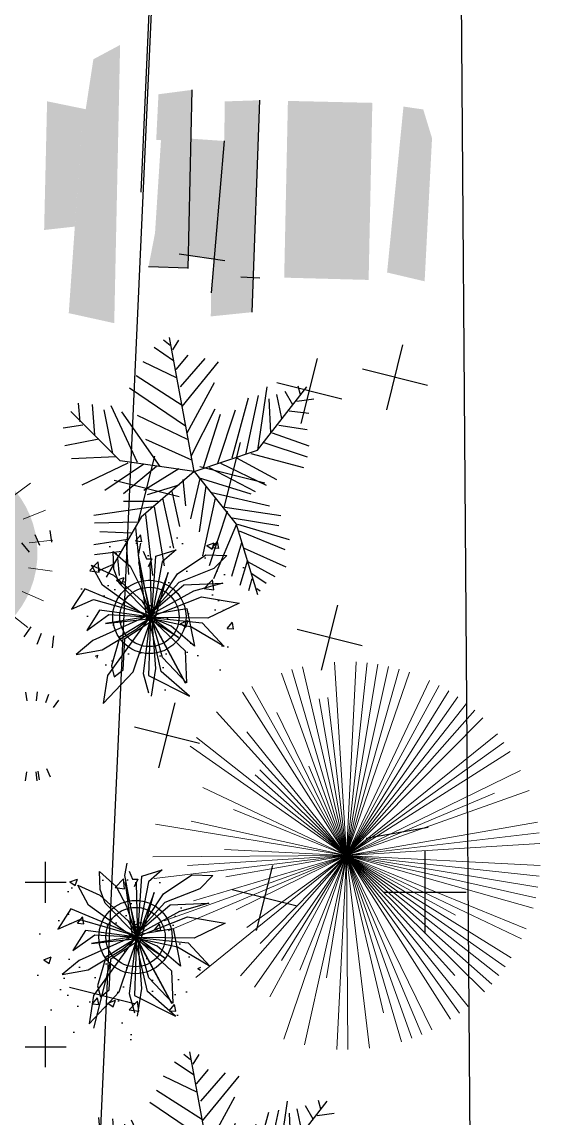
# Model space of a CAD drawing. Header units: millimetres. Extents: x 1933 to 24107, y 1228 to 18074.
# Drawn here: x 13744 to 14971, y 3024 to 5617 of the extents above; entities that cross this region are included whole.
import ezdxf

# ---------------------------------------------------------------- set-up
doc = ezdxf.new("R2010")
doc.units = ezdxf.units.MM
doc.layers.add('marc det', color=74, linetype='Continuous', lineweight=18)
doc.layers.add('net', color=7, linetype='Continuous')
doc.styles.add('ATTR', font='romans.shx', dxfattribs={"width": 0.8, "height": 0.470416})

# ---------------------------------------------------------------- blocks, each defined once
blk = doc.blocks.new('Tree Clump 1')
for p, q in [((42.83, 98.624), (42.83, 91.424)), ((28.462, 87.511), (24.83, 93.801)), ((35.416, 90.295), (33.513, 97.397)), ((50.244, 90.295), (52.148, 97.397)), ((57.198, 87.511), (60.83, 93.801)), ((22.519, 82.936), (17.374, 88.08)), ((63.142, 82.936), (68.286, 88.08)), ((17.938, 76.995), (11.653, 80.624)), ((67.722, 76.995), (74.007, 80.624)), ((14.976, 70.088), (8.057, 71.942)), ((70.684, 70.088), (77.603, 71.942)), ((6.83, 62.624), (14.03, 62.624)), ((78.83, 62.624), (71.63, 62.624)), ((0.83, 59.624), (0.83, 47.624)), ((-11.528, 45.743), (-14.699, 57.58)), ((13.188, 45.743), (16.359, 57.58)), ((70.684, 55.161), (77.603, 53.307)), ((-23.117, 41.102), (-29.17, 51.586)), ((24.777, 41.102), (30.83, 51.586)), ((-99.056, 36.519), (-101.593, 45.989)), ((-89.17, 47.624), (-89.17, 38.024)), ((-79.284, 36.519), (-76.746, 45.989)), ((67.722, 48.253), (74.007, 44.624)), ((-108.328, 32.806), (-113.17, 41.193)), ((-70.012, 32.806), (-65.17, 41.193)), ((-33.023, 33.477), (-41.596, 42.051)), ((34.683, 33.477), (43.256, 42.051)), ((63.142, 42.313), (68.286, 37.168)), ((57.198, 37.738), (60.83, 31.447)), ((-116.252, 26.706), (-123.111, 33.565)), ((-62.088, 26.706), (-55.229, 33.565)), ((-40.656, 23.576), (-51.132, 29.624)), ((42.316, 23.576), (52.792, 29.624)), ((-122.359, 18.786), (-130.739, 23.624)), ((-45.593, 12.063), (-57.125, 15.153)), ((47.253, 12.063), (58.785, 15.153)), ((-126.309, 9.575), (-135.534, 12.047)), ((-137.17, -0.376), (-127.57, -0.376)), ((-59.17, -0.376), (-47.17, -0.376)), ((60.83, -0.376), (48.83, -0.376)), ((-126.309, -10.327), (-135.534, -12.799)), ((-45.593, -12.815), (-57.125, -15.905)), ((47.253, -12.815), (58.785, -15.905)), ((-122.359, -19.538), (-130.739, -24.376)), ((-40.656, -24.328), (-51.132, -30.376)), ((42.316, -24.328), (52.792, -30.376)), ((-116.252, -27.458), (-123.111, -34.317)), ((-62.088, -27.458), (-55.229, -34.317)), ((-108.328, -33.558), (-113.17, -41.945)), ((-70.012, -33.558), (-65.17, -41.945)), ((-33.023, -34.229), (-41.596, -42.802)), ((34.683, -34.229), (43.256, -42.802)), ((-99.056, -37.271), (-101.593, -46.74)), ((-89.17, -48.376), (-89.17, -38.776)), ((-79.284, -37.271), (-76.746, -46.74)), ((-23.117, -41.854), (-29.17, -52.337)), ((24.777, -41.854), (30.83, -52.337)), ((-11.528, -46.495), (-14.699, -58.331)), ((0.83, -60.376), (0.83, -48.376)), ((13.188, -46.495), (16.359, -58.331))]:
    blk.add_line(p, q)
for points in [[(42.332, 62.85), (41.874, 61.676), (43.476, 62.263)], [(0, 0), (-0.763, -1.956), (1.907, -0.978)], [(-89.834, -0.075), (-90.444, -1.64), (-88.309, -0.857)]]:
    blk.add_lwpolyline(points, close=True)
at = {"style": 'ATTR', "width": 0.8, "flags": 9}
blk.add_attdef('ESTCODE', (0, 0), '', height=0.000432, dxfattribs=at)
blk = doc.blocks.new('fff')
at = {"color": 93}
for p, q in [((80686.8, 24306.7), (80654.6, 24332.5)), ((80799.9, 23710.9), (80683.3, 24344.1)), ((80698.9, 24286.1), (80727, 24332.5)), ((80702.9, 24234.5), (80610.4, 24296.4)), ((80719, 24152), (80558.1, 24229.3)), ((80715, 24193.2), (80771.3, 24260.3)), ((80735.1, 24110.7), (80851.8, 24244.8)), ((80743.1, 24017.9), (80916.2, 24229.3)), ((80743.1, 24023), (80525.9, 24162.3)), ((80767.3, 23894.1), (80896, 24131.3)), ((81290.4, 24115.9), (81302.4, 24074.6)), ((80759.2, 23925), (80493.7, 24105.5)), ((81044.9, 23790.9), (81105.3, 24069.4)), ((81099.8, 23810.9), (81333.1, 24110.8)), ((81101.3, 23811.5), (81145.5, 24110.7)), ((81189.8, 24074.6), (81213.9, 23961.1)), ((81230, 24090.1), (81266.2, 24028.2)), ((80260.3, 23945.6), (80252.3, 24033.3)), ((80316.6, 24028.2), (80328.7, 23883.7)), ((80405.2, 24023), (80529.9, 23754.8)), ((80980.5, 23775.4), (81057, 24059.1)), ((81153.6, 24054), (81161.6, 23894.1)), ((81286.3, 24043.6), (81366.8, 24054)), ((80450.1, 23760.9), (80216.8, 23994.2)), ((80373, 24002.4), (80413.2, 23796.1)), ((80638.5, 23734.2), (80457.5, 23992.1)), ((80529.9, 23976.6), (80767.3, 23863.1)), ((80787.4, 23785.7), (80900.1, 24007.5)), ((80843.7, 23729), (80924.2, 23981.7)), ((80912.1, 23749.6), (80996.6, 24002.4)), ((81250.1, 23997.2), (81342.7, 23986.9)), ((80272.4, 23930.2), (80179.8, 23914.7)), ((81201.8, 23930.2), (81334.6, 23909.5)), ((80348.8, 23863.1), (80187.9, 23832.2)), ((80570.1, 23863.1), (80787.4, 23765.1)), ((81169.6, 23894.1), (81342.7, 23832.2)), ((80799.9, 23710.9), (81099.8, 23810.9)), ((81129.4, 23847.6), (81334.6, 23780.6)), ((80429.3, 23780.6), (80220.1, 23770.3)), ((80799.9, 23710.9), (80450.1, 23760.9)), ((81000.7, 23775.4), (81189.8, 23672.3)), ((81069.1, 23796.1), (81318.5, 23729)), ((80485.6, 23749.6), (80268.4, 23646.5)), ((80562.1, 23744.5), (80377, 23620.7)), ((80622.4, 23734.2), (80465.5, 23605.2)), ((80799.9, 23710.9), (80550, 23494.4)), ((80727, 23723.8), (80562.1, 23620.7)), ((80799.9, 23710.9), (80999.9, 23461)), ((80871.9, 23729), (81089.2, 23615.5)), ((80924.2, 23749.6), (81141.5, 23646.5)), ((80747.2, 23672.3), (80759.2, 23548.5)), ((80827.6, 23677.4), (80783.4, 23486.6)), ((80819.6, 23682.6), (81069.1, 23605.2)), ((80727, 23646.5), (80578.2, 23600)), ((80694.9, 23615.5), (80731.1, 23450.4)), ((80855.8, 23641.3), (80823.6, 23424.7)), ((80884, 23610.4), (81157.6, 23548.5)), ((80630.5, 23569.1), (80465.5, 23569.1)), ((80650.6, 23584.6), (80702.9, 23347.3)), ((80900.1, 23584.6), (80839.7, 23311.2)), ((80606.3, 23543.3), (80324.7, 23502)), ((80550, 23494.4), (80383.4, 23211.1)), ((80570.1, 23507.2), (80602.3, 23218.3)), ((80610.4, 23543.3), (80658.7, 23264.7)), ((80956.4, 23522.7), (80871.9, 23264.7)), ((80936.3, 23543.3), (81209.9, 23502)), ((80529.9, 23471.1), (80328.7, 23465.9)), ((80521.8, 23445.3), (80546, 23208)), ((81000.7, 23460.8), (80892, 23202.8)), ((80980.5, 23491.7), (81201.8, 23455.6)), ((80999.9, 23461), (81099.8, 23127.8)), ((81004.7, 23460.8), (81250.1, 23388.5)), ((80501.7, 23419.5), (80352.8, 23424.7)), ((81012.7, 23429.8), (81230, 23342.1)), ((80485.6, 23388.5), (80324.7, 23362.8)), ((80477.6, 23367.9), (80489.7, 23223.5)), ((81024.8, 23373.1), (80976.5, 23213.2)), ((81036.9, 23347.3), (81234, 23259.6)), ((80457.5, 23331.8), (80328.7, 23316.3)), ((80437.3, 23300.9), (80445.4, 23218.3)), ((81053, 23290.5), (81016.7, 23171.9)), ((80417.2, 23269.9), (80344.8, 23239)), ((81053, 23285.4), (81181.7, 23213.2)), ((81073.1, 23202.8), (81057, 23146.1)), ((81073.1, 23228.6), (81141.5, 23182.2)), ((81097.2, 23156.4), (81113.3, 23146.1))]:
    blk.add_line(p, q, dxfattribs=at)
at = {"color": 93, "style": 'ATTR', "width": 0.8, "flags": 9}
blk.add_attdef('ESTCODE', (80799.9, 23710.9), '', height=0.00304, dxfattribs=at)

msp = doc.modelspace()

# ---------------------------------------------------------------- hatches: boundary and pattern name
h = msp.add_hatch(color=30)
h.set_gradient(color1=(250, 136, 5), one_color=1, tint=1, name='INVCURVED')
h.paths.add_polyline_path([(14574.1, 5426), (14374.2, 5430.6), (14365.4, 5012.5), (14565.3, 5007.1)])
h.paths.add_polyline_path([(13976.9, 5563), (13913.6, 5529.1), (13895.5, 5410.9), (13889.2, 5412.2), (13855.3, 4928.5), (13963, 4904.8)])
h.paths.add_polyline_path([(13889.2, 5412.2), (13804, 5429.7), (13797, 5125.2), (13869.7, 5133.3)], flags=17)
h = msp.add_hatch(color=30)
h.set_gradient(color1=(250, 136, 5), one_color=1, tint=1, name='INVCURVED')
h.paths.add_polyline_path([(14307.1, 5432.1), (14224.7, 5429.4), (14223.5, 5335.8), (14192.4, 4976.9), (14191.6, 4920.8), (14289.1, 4930.8)])
h.paths.add_polyline_path([(14223.5, 5335.8), (14143.9, 5341.3), (14137.7, 5065.8), (14199.3, 5056.9)], flags=17)
h.paths.add_polyline_path([(14146.5, 5456.6), (14067.7, 5446.3), (14062.4, 5338.4), (14073.7, 5337.7), (14059.5, 5117.1), (14059.4, 5117.1), (14044.2, 5039.1), (14137.1, 5035.9)])
msp.add_hatch(color=30).paths.add_polyline_path([(14609, 5024.7), (14697.9, 5003.8), (14715.4, 5342.5), (14694.6, 5410.4), (14647.8, 5417.2)])
at = {"lineweight": 25}
h = msp.add_hatch(dxfattribs=at)
h.set_pattern_fill('AR-CONC', color=6, style=0)
h.set_pattern_definition([(50, (-77469.07, -8847.72), (182.18467, -15.93909), [19.05, -209.55]), (355, (-77469.07, -8847.72), (-35.24283, 191.05664), [15.24, -167.64]), (100.451, (-77453.9, -8849.05), (146.9425, 175.1167), [16.19, -178.09]), (46.1842, (-77469.07, -8796.92), (271.07904, -42.04233), [28.575, -314.325]), (96.6356, (-77446.48, -8800.42), (237.4042, 247.42556), [24.285, -267.135]), (351.184, (-77469.07, -8796.92), (237.4046, 247.4251), [22.86, -251.46]), (21, (-77443.67, -8809.62), (151.61488, -102.26552), [19.05, -209.55]), (326, (-77443.67, -8809.62), (61.80203, 184.18797), [15.24, -167.64]), (71.4514, (-77431.04, -8818.14), (213.4165, 81.92286), [16.19, -178.09]), (37.5, (-77469.073, -8847.72), (3.088603, 84.55504), [0, -165.608, 0, -170.18, 0, -168.275]), (7.5, (-77469.07, -8847.72), (66.81966, 100.180575), [0, -97.028, 0, -161.798, 0, -64.135]), (327.5, (-77525.715, -8847.72), (135.590595, -5.728744), [0, -63.5, 0, -198.12, 0, -262.89]), (317.5, (-77551.12, -8847.72), (148.12918, 25.42649), [0, -82.55, 0, -131.572, 0, -186.69])])
edge = h.paths.add_edge_path()
edge.add_arc((14087.5, 4238.2), 207.5, 0, 360)
at = {"lineweight": 25, "true_color": 0x000000}
h = msp.add_hatch(dxfattribs=at)
h.set_pattern_fill('AR-CONC', color=18, style=0)
edge = h.paths.add_edge_path()
edge.add_arc((13962.5, 3407.1), 207.5, 0, 360)
at = {"layer": 'marc det'}
h = msp.add_hatch(color=82, dxfattribs=at)
edge = h.paths.add_edge_path()
edge.add_ellipse((12714.8, 4540.4), major_axis=(94.2, 94.2), ratio=1, start_angle=276.3848, end_angle=456.3848)
edge.add_ellipse((12714.8, 4540.4), major_axis=(-94.2, 94.2), ratio=1, start_angle=6.3848, end_angle=186.3848)
h.paths.add_polyline_path([(12708.3, 4550.8), (12705.2, 4557.6), (12714.7, 4554.5)], flags=16)
edge = h.paths.add_edge_path()
edge.add_ellipse((13141.3, 4689.5), major_axis=(-205.3, 205.3), ratio=1, start_angle=186.3848, end_angle=366.3848)
edge.add_ellipse((13141.3, 4689.5), major_axis=(205.3, 205.3), ratio=1, start_angle=96.3848, end_angle=276.3848)
h.paths.add_polyline_path([(13125.5, 4694.7), (13141.3, 4689.5), (13130.6, 4683.3)], flags=16)
edge = h.paths.add_edge_path()
edge.add_ellipse((13549.4, 4361.1), major_axis=(163.9, 163.9), ratio=1, start_angle=276.3848, end_angle=456.3848)
edge.add_ellipse((13549.4, 4361.1), major_axis=(-163.9, 163.9), ratio=1, start_angle=6.3848, end_angle=186.3848)
h.paths.add_polyline_path([(13541, 4356.2), (13536.8, 4365.3), (13549.4, 4361.1)], flags=16)

# ---------------------------------------------------------------- linework, layer by layer
for p, q in [((13901.8, 2355.4), (14330.7, 11804.3)), ((14810.5, 2320.2), (14767.5, 7999.4))]:
    msp.add_line(p, q)
at = {"color": 1}
msp.add_line((14026.5, 5214.9), (14090.2, 6617.8), dxfattribs=at)
at = {"color": 32, "true_color": 0xe07000}
for p, q in [((14146.5, 5456.6), (14137, 5033.8)), ((14307.1, 5432.1), (14289.1, 4930.8)), ((14223.5, 5335.8), (14192.4, 4976.9)), ((14117.1, 5068.7), (14224.6, 5053.3)), ((14044.2, 5039.1), (14138.2, 5035.9)), ((14263, 5014.5), (14308, 5012.3))]:
    msp.add_line(p, q, dxfattribs=at)
at = {"color": 92}
for p, q in [((14608.1, 4699.8), (14646.6, 4853.8)), ((14405.8, 4667.1), (14444.3, 4821.1)), ((14704.4, 4757.6), (14550.4, 4796.1)), ((14502, 4724.9), (14348, 4763.4)), ((14223, 4468.9), (14261.6, 4622.9)), ((14020.7, 4436.2), (14059.2, 4590.2)), ((14319.3, 4526.6), (14165.3, 4565.2)), ((14117, 4493.9), (13963, 4532.4)), ((14020.8, 4355.6), (14026.3, 4384.5)), ((14454, 4083.8), (14492.5, 4237.8)), ((14550.3, 4141.6), (14396.3, 4180.1)), ((14068.9, 3852.9), (14107.5, 4006.9)), ((14165.2, 3910.6), (14011.2, 3949.1)), ((13987.9, 3598.4), (13993.3, 3627.3)), ((14299.9, 3467.8), (14338.4, 3621.8)), ((14396.1, 3525.6), (14242.1, 3564.1)), ((13914.8, 3236.9), (13953.3, 3390.9)), ((14011.1, 3294.6), (13857.1, 3333.1))]:
    msp.add_line(p, q, dxfattribs=at)
at = {"color": 82}
for p, q in [((13815.1, 4386.6), (13810.9, 4414.6)), ((13762, 4363.5), (13744.4, 4385.5)), ((13787.1, 4378.5), (13775.7, 4404.4)), ((13765.6, 4186.2), (13748.6, 4163.1)), ((13780.7, 4145.4), (13790.9, 4171.5)), ((13819.4, 4165.1), (13816.2, 4136.6)), ((13800.5, 3533.6), (13800.5, 3630.8)), ((14699.3, 3461.3), (14699.3, 3655.7)), ((13751.8, 3582.2), (13849.1, 3582.2)), ((14602.1, 3558.5), (14796.5, 3558.5)), ((13800.5, 3144.6), (13800.5, 3241.9)), ((13751.8, 3193.3), (13849.1, 3193.3))]:
    msp.add_line(p, q, dxfattribs=at)
at = {"color": 62}
for p, q in [((13756.7, 4011.2), (13753.6, 4032.2)), ((13778.6, 4011.4), (13781, 4032.7)), ((13807.6, 4026.1), (13800, 4006.5)), ((13818.9, 3995.6), (13831.7, 4012.9)), ((13755, 3843.4), (13752.3, 3822.4)), ((13777, 3843.5), (13779.8, 3822.4)), ((13781.8, 3845.2), (13785, 3824.3)), ((13802.8, 3851.3), (13811.3, 3831.9))]:
    msp.add_line(p, q, dxfattribs=at)
at = {"color": 62, "lineweight": -2}
msp.add_line((14706, 3711.7), (14559.1, 3685.9), dxfattribs=at)
at = {"layer": 'marc det', "color": 62}
for p, q in [((14513.1, 3645.2), (14484.7, 4103)), ((14513.1, 3645.2), (14536.1, 4103.3)), ((14513.1, 3645.2), (14561.8, 4101.3)), ((14513.1, 3645.2), (14587.3, 4097.8)), ((14513.1, 3645.2), (14359.1, 4077.2)), ((14513.1, 3645.2), (14383.5, 4085.2)), ((14513.1, 3645.2), (14408.4, 4091.8)), ((14513.1, 3645.2), (14612.5, 4093)), ((14513.1, 3645.2), (14637.5, 4086.7)), ((14513.1, 3645.2), (14662.1, 4079)), ((14513.1, 3645.2), (14288.9, 4045.3)), ((14513.1, 3645.2), (14709.7, 4059.6)), ((14513.1, 3645.2), (14732.6, 4048)), ((14513.1, 3645.2), (14266.8, 4032.1)), ((14513.1, 3645.2), (14468.7, 4019.6)), ((14513.1, 3645.2), (14754.9, 4035)), ((14776.3, 4020.9), (14513.1, 3645.2)), ((14513.1, 3645.2), (14447.8, 4016.4)), ((14513.1, 3645.2), (14797, 4005.5)), ((14513.1, 3645.2), (14205.4, 3985.4)), ((14513.1, 3645.2), (14347.7, 3983.5)), ((14513.1, 3645.2), (14816.8, 3989)), ((14513.1, 3645.2), (14835.6, 3971.5)), ((14518.1, 3640.8), (14157.7, 3924.7)), ((14513.1, 3645.2), (14276.6, 3938.1)), ((14513.1, 3645.2), (14870.1, 3933.3)), ((14518.1, 3640.8), (14142.4, 3904)), ((14142.4, 3904), (14518.1, 3640.8)), ((14513.1, 3645.2), (14885.7, 3912.8)), ((14513.1, 3645.2), (14900.1, 3891.5)), ((14513.1, 3645.2), (14307.7, 3848.2)), ((14513.1, 3645.2), (14424.1, 3856.5)), ((14513.1, 3645.2), (14925.2, 3846.7)), ((14513.1, 3645.2), (14296.6, 3836.4)), ((14513.1, 3645.2), (14172.7, 3806.6)), ((14513.1, 3645.2), (14945.2, 3799.2)), ((14513.1, 3645.2), (14863.4, 3792.7)), ((14513.1, 3645.2), (14245.4, 3754.2)), ((14513.1, 3645.2), (14060.5, 3719.3)), ((14513.1, 3645.2), (14145.1, 3726.9)), ((14513.1, 3645.2), (14964.9, 3724.7)), ((14513.1, 3645.2), (14968.7, 3699.2)), ((14513.1, 3645.2), (14223.9, 3659.7)), ((14513.1, 3645.2), (14971, 3673.6)), ((14513.1, 3645.2), (14054.4, 3642.4)), ((14513.1, 3645.2), (14057.6, 3591.1)), ((14513.1, 3645.2), (14081.1, 3491.1)), ((14513.1, 3645.2), (14090.4, 3467.1)), ((14513.1, 3645.2), (14136.3, 3621.7)), ((14513.1, 3645.2), (14150.5, 3538.3)), ((14513.1, 3645.2), (14156.2, 3357)), ((14513.1, 3645.2), (14227.5, 3594.9)), ((14513.1, 3645.2), (14251.9, 3517.4)), ((14513.1, 3645.2), (14262, 3360.7)), ((14513.1, 3645.2), (14276.7, 3475.2)), ((14513.1, 3645.2), (14295.2, 3334.1)), ((14295.2, 3334.1), (14513.1, 3645.2)), ((14513.1, 3645.2), (14308.2, 3437.7)), ((14513.1, 3645.2), (14331.3, 3311.4)), ((14513.1, 3645.2), (14359.1, 3396.8)), ((14513.1, 3645.2), (14364.2, 3211.3)), ((14513.1, 3645.2), (14402.8, 3374.1)), ((14513.1, 3645.2), (14413.7, 3197.3)), ((14513.1, 3645.2), (14465.8, 3355.9)), ((14513.1, 3645.2), (14490.2, 3187)), ((14513.1, 3645.2), (14642.8, 3205.1)), ((14513.1, 3645.2), (14567.2, 3189.6)), ((14513.1, 3645.2), (14515.9, 3186.5)), ((14513.1, 3645.2), (14954.7, 3520.8)), ((14513.1, 3645.2), (14961, 3545.8)), ((14513.1, 3645.2), (14965.8, 3571)), ((14513.1, 3645.2), (14971.3, 3622.2)), ((14513.1, 3645.2), (14969.3, 3596.5)), ((14513.1, 3645.2), (14873.5, 3361.3)), ((14513.1, 3645.2), (14857, 3341.5)), ((14513.1, 3645.2), (14839.4, 3322.7)), ((14513.1, 3645.2), (14769.3, 3361.9)), ((14888.8, 3382), (14513.1, 3645.2)), ((14513.1, 3645.2), (14888.8, 3382)), ((14513.1, 3645.2), (14903, 3403.4)), ((14513.1, 3645.2), (14927.6, 3448.6)), ((14513.1, 3645.2), (14938, 3472.2)), ((14513.1, 3645.2), (14801.3, 3288.2)), ((14513.1, 3645.2), (14780.8, 3272.6)), ((14513.1, 3645.2), (14759.5, 3258.2)), ((14513.1, 3645.2), (14714.6, 3233.1)), ((14513.1, 3645.2), (14667.2, 3213.1)), ((14513.1, 3645.2), (14691.2, 3222.4)), ((14513.1, 3645.2), (14771.3, 3504.5)), ((14513.1, 3645.2), (14600.3, 3273.7))]:
    msp.add_line(p, q, dxfattribs=at)
at = {"layer": 'net', "color": 92, "linetype": 'Continuous'}
for p, q in [((13960.6, 4365), (14000.7, 4329.8)), ((13962.2, 4322.6), (13960.6, 4365)), ((14031.2, 4365.4), (14039.2, 4347)), ((14061.6, 4353.8), (14109.6, 4369)), ((14109.6, 4369), (14076.8, 4340.2)), ((14112.8, 4312.2), (14180.1, 4357)), ((13935, 4285), (13909.4, 4332.2)), ((13909.4, 4332.2), (13961.4, 4309)), ((14047.9, 4214.5), (14020.8, 4355.6)), ((14021.5, 4338.6), (14039.9, 4200.9)), ((14051.9, 4209.7), (14021.5, 4338.6)), ((14039.2, 4347), (14051.9, 4347)), ((14051.9, 4347), (14043.3, 4328.5)), ((14047.6, 4337.8), (14051.1, 4203.3)), ((14051.1, 4203.3), (14061.6, 4353.8)), ((14076.8, 4340.2), (14051.9, 4210.5)), ((14229.7, 4355.4), (14198.5, 4324.2)), ((13961.4, 4309), (14028.7, 4248.2)), ((13974.3, 4289.8), (13962.2, 4322.6)), ((14000.7, 4329.8), (14024.7, 4282.6)), ((14044.7, 4209.7), (14112.8, 4312.2)), ((14090.4, 4315.4), (14051.9, 4209.7)), ((14057.5, 4197.7), (14090.4, 4315.4)), ((14198.5, 4324.2), (14116, 4291.4)), ((14045.5, 4205.7), (13935, 4285)), ((14050.3, 4212.1), (13974.3, 4289.8)), ((14024.7, 4282.6), (14047.9, 4214.5)), ((14116, 4291.4), (14037.5, 4205.7)), ((14044.7, 4214.5), (14128, 4285.8)), ((14128, 4285.8), (14220.1, 4289.8)), ((14220.1, 4289.8), (14150.4, 4270.6)), ((13893.4, 4276.2), (13862.1, 4228.1)), ((14051.9, 4210.5), (13893.4, 4276.2)), ((14037.5, 4205.7), (14169.7, 4257.8)), ((14150.4, 4270.6), (14051.9, 4216.1)), ((14169.7, 4257.8), (14258.6, 4242.5)), ((13862.1, 4228.1), (13914.2, 4251.4)), ((13914.2, 4251.4), (14045.5, 4213.7)), ((14135.2, 4229.7), (14152.8, 4140.9)), ((14258.6, 4242.5), (14184.9, 4207.3)), ((13927.8, 4225.7), (13898.2, 4177.7)), ((13898.2, 4177.7), (13950.2, 4215.3)), ((14045.5, 4213.7), (13912.6, 4154.5)), ((14051.1, 4209.7), (13927.8, 4225.7)), ((14039.9, 4210.5), (13942.2, 4194.5)), ((13942.2, 4194.5), (14043.9, 4205.7)), ((14043.9, 4205.7), (13947, 4071.3)), ((14051.1, 4208.9), (13975.9, 4162.5)), ((14007.9, 4080.1), (14051.1, 4208.9)), ((14031.9, 4075.3), (14048.7, 4210.5)), ((14048.7, 4210.5), (14043.9, 4071.3)), ((14132, 4052.9), (14044.7, 4214.5)), ((14074.4, 4080.9), (14044.7, 4209.7)), ((14049.5, 4206.5), (14131.2, 4129.7)), ((14145.6, 4185.7), (14049.5, 4206.5)), ((14050.3, 4208.9), (14171.3, 4196.1)), ((14184.9, 4207.3), (14050.3, 4208.9)), ((14051.9, 4200.9), (14060.8, 4088.1)), ((14055.1, 4206.5), (14115.2, 4160.9)), ((14097.6, 4188.1), (14055.1, 4206.5)), ((13934.2, 4132.1), (14014.3, 4180.1)), ((14053.5, 4199.3), (14132, 4052.9)), ((14077.6, 4113.7), (14053.5, 4199.3)), ((14115.2, 4160.9), (14057.5, 4197.7)), ((14152.8, 4140.9), (14097.6, 4188.1)), ((14223.3, 4140.1), (14145.6, 4185.7)), ((14171.3, 4196.1), (14223.3, 4140.1)), ((13912.6, 4154.5), (13872.6, 4120.9)), ((13975.9, 4162.5), (13956.6, 4094.5)), ((13983.9, 4084.9), (13987.9, 4158.5)), ((13872.6, 4120.9), (13934.2, 4132.1)), ((14131.2, 4129.7), (14134.4, 4053.7)), ((14134.4, 4053.7), (14077.6, 4113.7)), ((13936.6, 4004.9), (14007.9, 4080.1)), ((13947, 4071.3), (13936.6, 4004.9)), ((13956.6, 4094.5), (13963, 4068.1)), ((13963, 4068.1), (13983.9, 4084.9)), ((14044.7, 4029.7), (14031.9, 4075.3)), ((14043.9, 4071.3), (14140.8, 4022.5)), ((14060.8, 4088.1), (14050.3, 4022.5)), ((14140.8, 4022.5), (14074.4, 4080.9)), ((13927.7, 3607.8), (13967.8, 3572.6)), ((13929.3, 3565.4), (13927.7, 3607.8)), ((13998.2, 3608.2), (14006.3, 3589.8)), ((14028.6, 3596.6), (14076.7, 3611.8)), ((14076.7, 3611.8), (14043.8, 3583)), ((14015, 3457.3), (13987.9, 3598.4)), ((13988.6, 3581.4), (14007, 3443.7)), ((14019, 3452.5), (13988.6, 3581.4)), ((14006.3, 3589.8), (14019, 3589.8)), ((14019, 3589.8), (14010.3, 3571.3)), ((14014.6, 3580.6), (14018.2, 3446.1)), ((14018.2, 3446.1), (14028.6, 3596.6)), ((14043.8, 3583), (14019, 3453.3)), ((14079.9, 3555), (14147.1, 3599.8)), ((14196.8, 3598.2), (14165.6, 3567)), ((13902.1, 3527.8), (13876.5, 3575)), ((13876.5, 3575), (13928.5, 3551.8)), ((13941.3, 3532.6), (13929.3, 3565.4)), ((13967.8, 3572.6), (13991.8, 3525.4)), ((14011.8, 3452.5), (14079.9, 3555)), ((14057.5, 3558.2), (14019, 3452.5)), ((14024.6, 3440.5), (14057.5, 3558.2)), ((14165.6, 3567), (14083.1, 3534.2)), ((14012.6, 3448.5), (13902.1, 3527.8)), ((13928.5, 3551.8), (13995.8, 3491)), ((14017.4, 3454.9), (13941.3, 3532.6)), ((14083.1, 3534.2), (14004.6, 3448.5)), ((14011.8, 3457.3), (14095.1, 3528.6)), ((14095.1, 3528.6), (14187.2, 3532.6)), ((14187.2, 3532.6), (14117.5, 3513.4)), ((13860.4, 3519), (13829.2, 3470.9)), ((14019, 3453.3), (13860.4, 3519)), ((13991.8, 3525.4), (14015, 3457.3)), ((14117.5, 3513.4), (14019, 3458.9)), ((13829.2, 3470.9), (13881.3, 3494.2)), ((13881.3, 3494.2), (14012.6, 3456.5)), ((14004.6, 3448.5), (14136.7, 3500.6)), ((14136.7, 3500.6), (14225.6, 3485.4)), ((14225.6, 3485.4), (14151.9, 3450.1)), ((13894.9, 3468.5), (13865.3, 3420.5)), ((13865.3, 3420.5), (13917.3, 3458.1)), ((14012.6, 3456.5), (13879.7, 3397.3)), ((14018.2, 3452.5), (13894.9, 3468.5)), ((14007, 3453.3), (13909.3, 3437.3)), ((14018.2, 3451.7), (13942.9, 3405.3)), ((13975, 3322.9), (14018.2, 3451.7)), ((13999, 3318.1), (14015.8, 3453.3)), ((14015.8, 3453.3), (14011, 3314.1)), ((14099.1, 3295.7), (14011.8, 3457.3)), ((14041.4, 3323.7), (14011.8, 3452.5)), ((14016.6, 3449.3), (14098.3, 3372.5)), ((14112.7, 3428.5), (14016.6, 3449.3)), ((14017.4, 3451.7), (14138.3, 3438.9)), ((14151.9, 3450.1), (14017.4, 3451.7)), ((14022.2, 3449.3), (14082.3, 3403.7)), ((14064.7, 3430.9), (14022.2, 3449.3)), ((14102.3, 3472.5), (14119.9, 3383.7)), ((13901.3, 3374.9), (13981.4, 3422.9)), ((13909.3, 3437.3), (14011, 3448.5)), ((14011, 3448.5), (13914.1, 3314.1)), ((14019, 3443.7), (14027.8, 3330.9)), ((14020.6, 3442.1), (14099.1, 3295.7)), ((14044.6, 3356.5), (14020.6, 3442.1)), ((14082.3, 3403.7), (14024.6, 3440.5)), ((14119.9, 3383.7), (14064.7, 3430.9)), ((14190.4, 3382.9), (14112.7, 3428.5)), ((14138.3, 3438.9), (14190.4, 3382.9)), ((13879.7, 3397.3), (13839.6, 3363.7)), ((13942.9, 3405.3), (13923.7, 3337.3)), ((13950.9, 3327.7), (13954.9, 3401.3)), ((13839.6, 3363.7), (13901.3, 3374.9)), ((14098.3, 3372.5), (14101.5, 3296.5)), ((14101.5, 3296.5), (14044.6, 3356.5)), ((13903.7, 3247.7), (13975, 3322.9)), ((13923.7, 3337.3), (13930.1, 3310.9)), ((13930.1, 3310.9), (13950.9, 3327.7)), ((14027.8, 3330.9), (14017.4, 3265.3)), ((14107.9, 3265.3), (14041.4, 3323.7)), ((13914.1, 3314.1), (13903.7, 3247.7)), ((14011.8, 3272.5), (13999, 3318.1)), ((14011, 3314.1), (14107.9, 3265.3))]:
    msp.add_line(p, q, dxfattribs=at)
at = {"layer": 'net', "linetype": 'Continuous'}
for p, q in [((14180.1, 4357), (14229.7, 4355.4)), ((14028.7, 4248.2), (14050.3, 4212.1)), ((14051.9, 4216.1), (14135.2, 4229.7)), ((13950.2, 4215.3), (14039.9, 4210.5)), ((13987.9, 4158.5), (14051.9, 4200.9)), ((14014.3, 4180.1), (14051.1, 4209.7)), ((14147.1, 3599.8), (14196.8, 3598.2)), ((13995.8, 3491), (14017.4, 3454.9)), ((13917.3, 3458.1), (14007, 3453.3)), ((13981.4, 3422.9), (14018.2, 3452.5)), ((14019, 3458.9), (14102.3, 3472.5)), ((13954.9, 3401.3), (14019, 3443.7))]:
    msp.add_line(p, q, dxfattribs=at)
at = {"layer": 'net', "color": 24, "linetype": 'Continuous'}
for centre, radius in [((14046.3, 4209.9), 86.7), ((14046.3, 4209.9), 70.2), ((14013.4, 3452.7), 86.7), ((14013.4, 3452.7), 70.2)]:
    msp.add_circle(centre, radius, dxfattribs=at)

# ---------------------------------------------------------------- block references
at = {"color": 92, "xscale": 0.4999999999881766, "yscale": 0.4999999999881766, "zscale": 0.4999999999881766}
for p in [(-26247.9, -7301.3), (-26199.6, -8991.2)]:
    msp.add_blockref('fff', p, dxfattribs=at)
at = {"layer": 'marc det', "color": 3}
for p, xscale, yscale, zscale, rotation in [((13130.6, 4683.3), 5.841545302408033, 5.841545302408033, 5.841545304146868, 141.3848467103969), ((13490, 2679.3), 2.920772651206308, 2.920772651206308, 2.920772652073434, 338.5893274531307)]:
    msp.add_blockref('Tree Clump 1', p, dxfattribs=dict(at, xscale=xscale, yscale=yscale, zscale=zscale, rotation=rotation))

doc.saveas('drawing.dxf')
